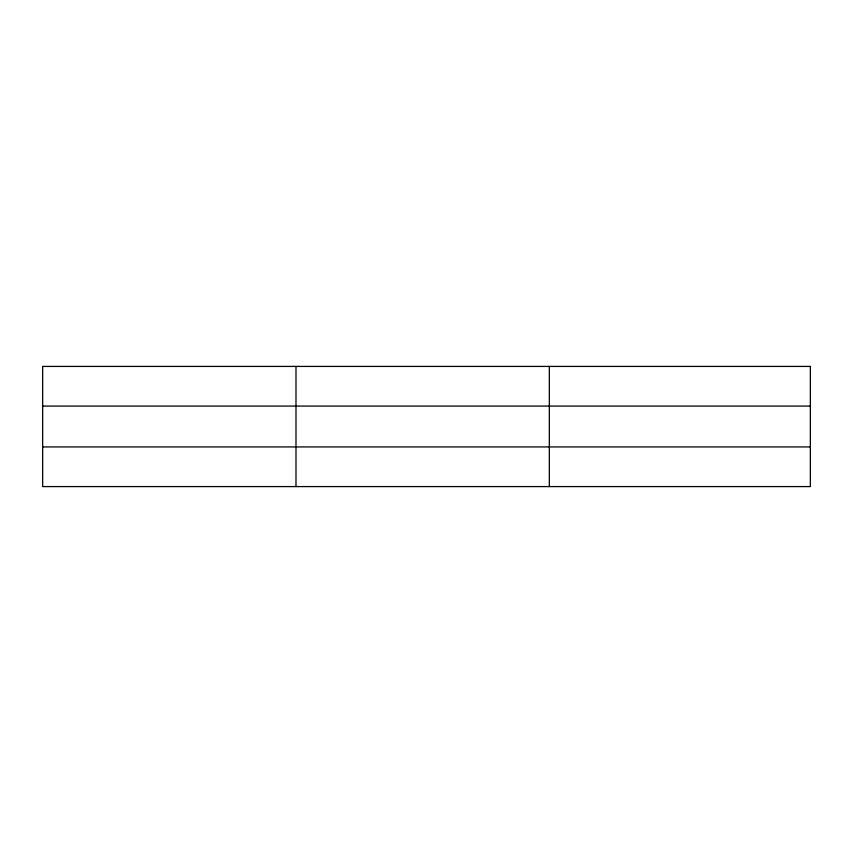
<?xml version="1.0" encoding="UTF-8"?>
<svg xmlns="http://www.w3.org/2000/svg" width="853" height="853" viewBox="0 0 853 853"><rect width="100%" height="100%" fill="white"/><g stroke="black" fill="none" stroke-linecap="round" stroke-linejoin="round"><path stroke-width="1.28" d="M295.991 366.417L295.991 486.583M549.332 366.417L549.332 486.583M42.65 406.071L810.35 406.071M42.65 446.929L810.35 446.929M810.35 366.417L810.35 486.583L42.65 486.583L42.65 366.417L810.35 366.417"/></g></svg>
